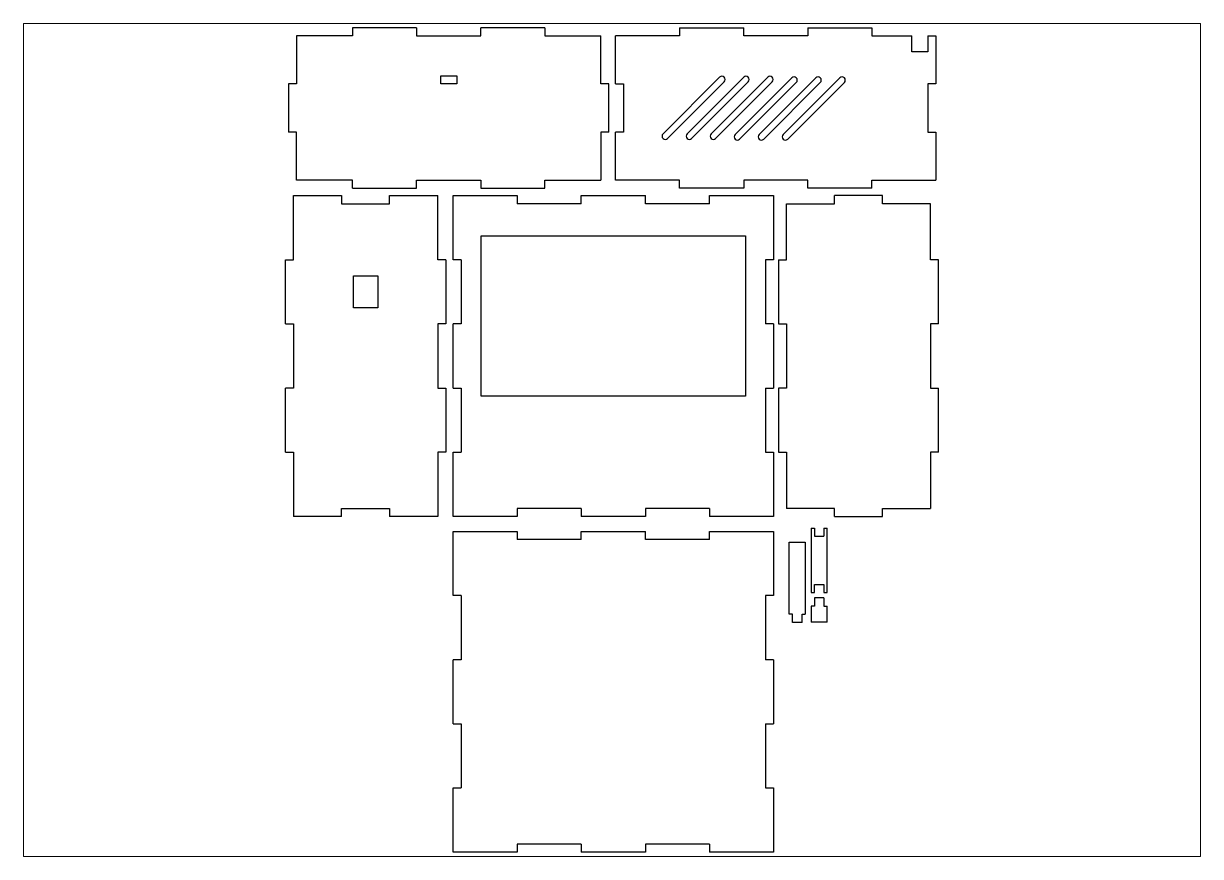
# Paper-space layout 'Layout1' of a CAD drawing. Header units: millimetres. Extents: x 30 to 267, y 21 to 189.
# The model-space entities are those that its viewports show. They can reach past a viewport. Long polylines and large blocks are cut down to what shows.
import ezdxf

# ---------------------------------------------------------------- set-up
doc = ezdxf.new("R2010")
doc.units = ezdxf.units.MM

msp = doc.modelspace()

# ---------------------------------------------------------------- linework, layer by layer
for p, q in [((1736.8, 1170.02), (1736.8, 1165.02)), ((1776.8, 1170.02), (1736.8, 1170.02)), ((1776.8, 1170.02), (1776.8, 1165.02)), ((1856.8, 1170.02), (1816.8, 1170.02)), ((1816.8, 1165.02), (1816.8, 1170.02)), ((1856.8, 1170.02), (1856.8, 1165.02)), ((1940.91, 1170.02), (1980.91, 1170.02)), ((1940.91, 1170.02), (1940.91, 1165.02)), ((1980.91, 1165.02), (1980.91, 1170.02)), ((2020.91, 1170.02), (2060.91, 1170.02)), ((2020.91, 1170.02), (2020.91, 1165.02)), ((2060.91, 1170.02), (2060.91, 1165.02)), ((1736.8, 1165.02), (1701.8, 1165.02)), ((1701.8, 1165.02), (1701.8, 1135.02)), ((1776.8, 1165.02), (1816.8, 1165.02)), ((1856.8, 1165.02), (1891.8, 1165.02)), ((1891.8, 1135.02), (1891.8, 1165.02)), ((1900.91, 1135.02), (1900.91, 1165.02)), ((1940.91, 1165.02), (1900.91, 1165.02)), ((2020.91, 1165.02), (1980.91, 1165.02)), ((2060.91, 1165.02), (2085.91, 1165.02)), ((2085.91, 1155.02), (2085.91, 1165.02)), ((2095.91, 1165.02), (2095.91, 1155.02)), ((2095.91, 1165.02), (2100.91, 1165.02)), ((2100.91, 1165.02), (2100.91, 1135.02)), ((2095.91, 1155.02), (2085.91, 1155.02)), ((1791.8, 1140.02), (1801.8, 1140.02)), ((1791.8, 1135.02), (1791.8, 1140.02)), ((1801.8, 1140.02), (1801.8, 1140.02)), ((1801.8, 1140.02), (1801.8, 1135.02)), ((1696.8, 1135.02), (1696.8, 1105.02)), ((1701.8, 1135.02), (1696.8, 1135.02)), ((1801.8, 1135.02), (1791.8, 1135.02)), ((1896.8, 1135.02), (1891.8, 1135.02)), ((1896.8, 1105.02), (1896.8, 1135.02)), ((1900.91, 1135.02), (1905.91, 1135.02)), ((1905.91, 1135.02), (1905.91, 1105.02)), ((2100.91, 1135.02), (2095.91, 1135.02)), ((2095.91, 1135.02), (2095.91, 1105.02)), ((1701.8, 1105.02), (1696.8, 1105.02)), ((1701.8, 1075.02), (1701.8, 1105.02)), ((1896.8, 1105.02), (1891.8, 1105.02)), ((1891.8, 1105.02), (1891.8, 1075.02)), ((1900.91, 1075.02), (1900.91, 1105.02)), ((1905.91, 1105.02), (1900.91, 1105.02)), ((2095.91, 1105.02), (2100.91, 1105.02)), ((2100.91, 1105.02), (2100.91, 1075.02)), ((1736.8, 1075.02), (1701.8, 1075.02)), ((1736.8, 1070.02), (1736.8, 1075.02)), ((1776.8, 1070.02), (1776.8, 1075.02)), ((1776.8, 1075.02), (1816.8, 1075.02)), ((1816.8, 1075.02), (1816.8, 1070.02)), ((1856.8, 1070.02), (1856.8, 1075.02)), ((1856.8, 1075.02), (1891.8, 1075.02)), ((1940.91, 1075.02), (1900.91, 1075.02)), ((1940.91, 1070.02), (1940.91, 1075.02)), ((2020.91, 1075.02), (1980.91, 1075.02)), ((1980.91, 1075.02), (1980.91, 1070.02)), ((2020.91, 1070.02), (2020.91, 1075.02)), ((2060.91, 1070.02), (2060.91, 1075.02)), ((2060.91, 1075.02), (2100.91, 1075.02)), ((1699.94, 1065.38), (1729.94, 1065.38)), ((1699.94, 1025.38), (1699.94, 1065.38)), ((1729.94, 1065.38), (1729.94, 1060.38)), ((1736.8, 1070.02), (1776.8, 1070.02)), ((1759.94, 1060.38), (1759.94, 1065.38)), ((1759.94, 1065.38), (1789.94, 1065.38)), ((1789.94, 1025.38), (1789.94, 1065.38)), ((1816.8, 1070.02), (1856.8, 1070.02)), ((1839.56, 1065.38), (1839.56, 1060.38)), ((1879.56, 1060.38), (1879.56, 1065.38)), ((1919.56, 1060.38), (1919.56, 1065.38)), ((1980.91, 1070.02), (1940.91, 1070.02)), ((1959.56, 1060.38), (1959.56, 1065.38)), ((2060.91, 1070.02), (2020.91, 1070.02)), ((2067.53, 1065.38), (2037.53, 1065.38)), ((2037.53, 1060.38), (2037.53, 1065.38)), ((2067.53, 1060.38), (2067.53, 1065.38)), ((1729.94, 1060.38), (1759.94, 1060.38)), ((1879.56, 1060.38), (1839.56, 1060.38)), ((1959.56, 1060.38), (1919.56, 1060.38)), ((2007.53, 1025.38), (2007.53, 1060.38)), ((2007.53, 1060.38), (2037.53, 1060.38)), ((2097.53, 1060.38), (2067.53, 1060.38)), ((2097.53, 1025.38), (2097.53, 1060.38)), ((1817.11, 1040.38), (1982.01, 1040.38)), ((1817.11, 940.38), (1817.11, 1040.38)), ((1982.01, 1040.38), (1982.01, 940.38)), ((1694.94, 1025.38), (1699.94, 1025.38)), ((1694.94, 985.38), (1694.94, 1025.38)), ((1794.94, 1025.38), (1789.94, 1025.38)), ((1794.94, 1025.38), (1794.94, 985.38)), ((1804.56, 1025.38), (1799.56, 1025.38)), ((1804.56, 1025.38), (1804.56, 985.38)), ((1999.56, 1025.38), (1994.56, 1025.38)), ((1994.56, 1025.38), (1994.56, 985.38)), ((2002.53, 1025.38), (2002.53, 985.38)), ((2002.53, 1025.38), (2007.53, 1025.38)), ((2102.53, 1025.38), (2097.53, 1025.38)), ((2102.53, 985.38), (2102.53, 1025.38)), ((1737.39, 1015.38), (1752.49, 1015.38)), ((1737.39, 995.38), (1737.39, 1015.38)), ((1752.49, 1015.38), (1752.49, 995.38)), ((1752.49, 995.38), (1737.39, 995.38)), ((1694.94, 985.38), (1699.94, 985.38)), ((1699.94, 985.38), (1699.94, 945.38)), ((1794.94, 985.38), (1789.94, 985.38)), ((1789.94, 985.38), (1789.94, 945.38)), ((1804.56, 985.38), (1799.56, 985.38)), ((1999.56, 985.38), (1994.56, 985.38)), ((2002.53, 985.38), (2007.53, 985.38)), ((2007.53, 985.38), (2007.53, 945.38)), ((2102.53, 985.38), (2097.53, 985.38)), ((2097.53, 985.38), (2097.53, 945.38)), ((1694.94, 905.38), (1694.94, 945.38)), ((1699.94, 945.38), (1694.94, 945.38)), ((1789.94, 945.38), (1794.94, 945.38)), ((1794.94, 945.38), (1794.94, 905.38)), ((1799.56, 945.38), (1804.56, 945.38)), ((1804.56, 945.38), (1804.56, 905.38)), ((1982.01, 940.38), (1817.11, 940.38)), ((1994.56, 945.38), (1999.56, 945.38)), ((1994.56, 945.38), (1994.56, 905.38)), ((2002.53, 945.38), (2002.53, 905.38)), ((2007.53, 945.38), (2002.53, 945.38)), ((2097.53, 945.38), (2102.53, 945.38)), ((2102.53, 905.38), (2102.53, 945.38)), ((1694.94, 905.38), (1699.94, 905.38)), ((1699.94, 905.38), (1699.94, 865.38)), ((1794.94, 905.38), (1789.94, 905.38)), ((1789.94, 905.38), (1789.94, 865.38)), ((1799.56, 905.38), (1804.56, 905.38)), ((1994.56, 905.38), (1999.56, 905.38)), ((2002.53, 905.38), (2007.53, 905.38)), ((2007.53, 905.38), (2007.53, 870.38)), ((2102.53, 905.38), (2097.53, 905.38)), ((2097.53, 905.38), (2097.53, 870.38)), ((1729.94, 865.38), (1729.94, 870.38)), ((1729.94, 870.38), (1759.94, 870.38)), ((1759.94, 870.38), (1759.94, 865.38)), ((1879.56, 870.38), (1839.56, 870.38)), ((1839.56, 870.38), (1839.56, 865.38)), ((1879.56, 870.38), (1879.56, 865.38)), ((1959.56, 870.38), (1919.56, 870.38)), ((1919.56, 870.38), (1919.56, 865.38)), ((1959.56, 870.38), (1959.56, 865.38)), ((2037.53, 870.38), (2007.53, 870.38)), ((2037.53, 865.38), (2037.53, 870.38)), ((2067.53, 865.38), (2067.53, 870.38)), ((2067.53, 870.38), (2097.53, 870.38)), ((1729.94, 865.38), (1699.94, 865.38)), ((1789.94, 865.38), (1759.94, 865.38)), ((2037.53, 865.38), (2067.53, 865.38)), ((1839.56, 856.02), (1839.56, 851.02)), ((1879.56, 851.02), (1879.56, 856.02)), ((1919.56, 851.02), (1919.56, 856.02)), ((1959.56, 851.02), (1959.56, 856.02)), ((2023.01, 857.99), (2023.01, 817.99)), ((2023.01, 857.99), (2025.01, 857.99)), ((2025.01, 857.99), (2025.01, 852.99)), ((2025.01, 852.99), (2031.01, 852.99)), ((2031.01, 857.99), (2031.01, 852.99)), ((2031.01, 857.99), (2033.01, 857.99)), ((2033.01, 817.99), (2033.01, 857.99)), ((1879.56, 851.02), (1839.56, 851.02)), ((1959.56, 851.02), (1919.56, 851.02)), ((2009.36, 804.31), (2009.36, 849.31)), ((2009.36, 849.31), (2019.36, 849.31)), ((2019.36, 849.31), (2019.36, 804.31)), ((2025.01, 817.99), (2025.01, 822.99)), ((2025.01, 822.99), (2031.01, 822.99)), ((2031.01, 822.99), (2031.01, 817.99)), ((1804.56, 816.02), (1799.56, 816.02)), ((1804.56, 816.02), (1804.56, 776.02)), ((1999.56, 816.02), (1994.56, 816.02)), ((1994.56, 816.02), (1994.56, 776.02)), ((2023.01, 817.99), (2025.01, 817.99)), ((2031.01, 817.99), (2033.01, 817.99)), ((2023.01, 809.49), (2023.01, 799.49)), ((2025.01, 809.49), (2023.01, 809.49)), ((2031.01, 814.49), (2025.01, 814.49)), ((2025.01, 814.49), (2025.01, 809.49)), ((2031.01, 814.49), (2031.01, 809.49)), ((2031.01, 809.49), (2033.01, 809.49)), ((2033.01, 799.49), (2033.01, 809.49)), ((2011.36, 804.31), (2009.36, 804.31)), ((2011.36, 799.31), (2011.36, 804.31)), ((2017.36, 799.31), (2017.36, 804.31)), ((2017.36, 804.31), (2019.36, 804.31)), ((2017.36, 799.31), (2011.36, 799.31)), ((2033.01, 799.49), (2023.01, 799.49)), ((1804.56, 776.02), (1799.56, 776.02)), ((1999.56, 776.02), (1994.56, 776.02)), ((1799.56, 736.02), (1804.56, 736.02)), ((1804.56, 736.02), (1804.56, 696.02)), ((1994.56, 736.02), (1999.56, 736.02)), ((1994.56, 736.02), (1994.56, 696.02)), ((1799.56, 696.02), (1804.56, 696.02)), ((1994.56, 696.02), (1999.56, 696.02)), ((1879.56, 661.02), (1839.56, 661.02)), ((1839.56, 661.02), (1839.56, 656.02)), ((1879.56, 661.02), (1879.56, 656.02)), ((1959.56, 661.02), (1919.56, 661.02)), ((1919.56, 661.02), (1919.56, 656.02)), ((1959.56, 661.02), (1959.56, 656.02))]:
    msp.add_line(p, q)
for points in [[(1933.38, 1101.04), (1968.73, 1136.39, 1), (1965.9, 1139.22), (1930.55, 1103.87, 1)], [(1948.38, 1101.04), (1983.73, 1136.39, 1), (1980.9, 1139.22), (1945.55, 1103.87, 1)], [(1963.38, 1101.04), (1998.73, 1136.39, 1), (1995.9, 1139.22), (1960.55, 1103.87, 1)], [(1978.38, 1100.65), (2013.73, 1136, 1), (2010.9, 1138.83), (1975.55, 1103.48, 1)], [(1993.38, 1100.65), (2028.73, 1136, 1), (2025.9, 1138.83), (1990.55, 1103.48, 1)], [(2008.38, 1100.65), (2043.73, 1136, 1), (2040.9, 1138.83), (2005.55, 1103.48, 1)]]:
    msp.add_lwpolyline(points, format="xyb", close=True)
for points in [[(1799.56, 1025.38), (1799.56, 1065.38), (1839.56, 1065.38)], [(1879.56, 1065.38), (1919.56, 1065.38)], [(1959.56, 1065.38), (1999.56, 1065.38), (1999.56, 1025.38)], [(1799.56, 945.38), (1799.56, 985.38)], [(1999.56, 985.38), (1999.56, 945.38)], [(1839.56, 865.38), (1799.56, 865.38), (1799.56, 905.38)], [(1999.56, 905.38), (1999.56, 865.38), (1959.56, 865.38)], [(1919.56, 865.38), (1879.56, 865.38)], [(1799.56, 816.02), (1799.56, 856.02), (1839.56, 856.02)], [(1879.56, 856.02), (1919.56, 856.02)], [(1959.56, 856.02), (1999.56, 856.02), (1999.56, 816.02)], [(1799.56, 736.02), (1799.56, 776.02)], [(1999.56, 776.02), (1999.56, 736.02)], [(1839.56, 656.02), (1799.56, 656.02), (1799.56, 696.02)], [(1999.56, 696.02), (1999.56, 656.02), (1959.56, 656.02)], [(1919.56, 656.02), (1879.56, 656.02)]]:
    msp.add_lwpolyline(points)

psp = doc.layouts.get("Layout1")

# ---------------------------------------------------------------- viewports
at = {"layer": '0'}
psp.add_viewport(center=(148.5, 105), size=(237.6, 168), view_center_point=(1898.71, 913.01), view_height=519.36, dxfattribs=at)

doc.saveas('drawing.dxf')
